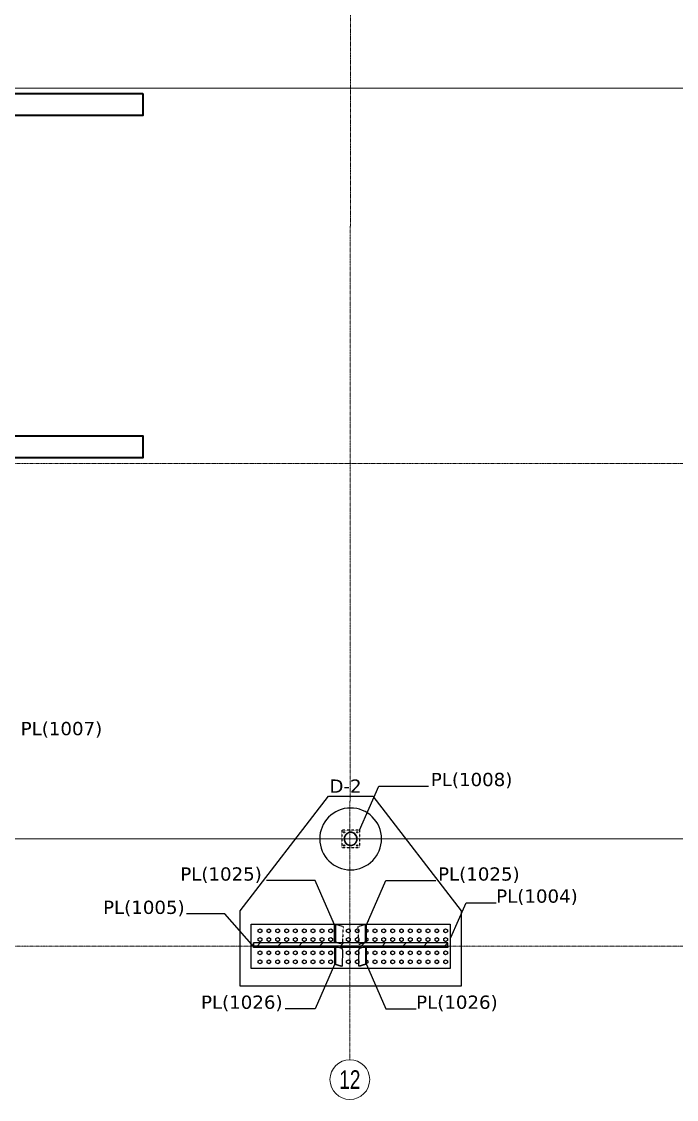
# Model space of a CAD drawing. Header units: millimetres. Extents: x -9024 to 102491, y -15825 to 35267.
# Drawn here: x 51893 to 66716, y -3468 to 20935 of the extents above; entities that cross this region are included whole.
import ezdxf
from ezdxf.enums import TextEntityAlignment as Align

# ---------------------------------------------------------------- set-up
doc = ezdxf.new("R2010")
doc.units = ezdxf.units.MM
doc.linetypes.add('DXK_LINE_DOT2', pattern=[3.9198, 1.9599, -1.9599])
doc.linetypes.add('Grid Line', pattern=[3.33375, 1.905, -0.47625, 0.47625, -0.47625])
doc.layers.add('COTAS', color=8, linetype='Continuous')
doc.layers.add('TEXTO GENERAL', color=3, linetype='Continuous')
for name, color, linetype, lineweight in [('E_EJES', 8, 'Continuous', 9), ('E_EJES-1', 8, 'Grid Line', 9), ('E_MUROS-1', 2, 'Continuous', 35)]:
    doc.layers.add(name, color=color, linetype=linetype, lineweight=lineweight)
doc.styles.add('CNI_COTAS', font='romans.shx', dxfattribs={"width": 0.8})
doc.styles.add('Swis721 LtCn BT_1', font='swisscl.ttf', dxfattribs={"height": 0.42})
doc.styles.add('TEXTO GENERAL', font='verdana.ttf', dxfattribs={"height": 0.9})
doc.dimstyles.new('1.3', dxfattribs={"dimscale": 0, "dimtxt": 25, "dimasz": 100, "dimexe": 4, "dimexo": 4, "dimgap": 9, "dimtad": 1, "dimdec": 0, "dimzin": 4, "dimdsep": 46, "dimtxsty": 'CNI_COTAS', "dimcen": 0, "dimclrd": 256, "dimclrt": 3, "dimadec": 0, "dimazin": 0, "dimtfac": 1, "dimtdec": 0, "dimtmove": 2, "dimatfit": 0, "dimfxl": 0.05, "dimtolj": 1, "dimtzin": 0, "dimarcsym": 0})

# ---------------------------------------------------------------- blocks, each defined once
blk = doc.blocks.new('Grid - CNI_NOMBRE EJES-372759-_26_00m_LOC COLUMNAS Y MUROS PISO 7')
at = {"layer": 'E_EJES'}
blk.add_circle((0, 0), 0.003, dxfattribs=at)
blk = doc.blocks.new('pp')
at = {"layer": 'E_EJES-1'}
blk.add_line((-102350.234, 0), (7665.078, 0), dxfattribs=at)

msp = doc.modelspace()

# ---------------------------------------------------------------- hatches: boundary and pattern name
at = {"linetype": 'Continuous'}
h = msp.add_hatch(dxfattribs=at)
h.set_pattern_fill('', scale=105, style=0, pattern_type=0)
h.set_pattern_definition([(45, (59490.95, 2459.75), (-235.73, 235.73), [])])
h.paths.add_polyline_path([(59493.9, 2430), (59490.9, 2459.8), (59482.3, 2488.4), (59468.2, 2514.7), (59449.2, 2537.8), (59426.1, 2556.8), (59399.7, 2570.9), (59371.1, 2579.6), (59341.4, 2582.5), (59311.6, 2579.6), (59283, 2570.9), (59256.7, 2556.8), (59233.5, 2537.8), (59214.6, 2514.7), (59200.5, 2488.4), (59191.8, 2459.8), (59188.9, 2430), (59191.8, 2400.2), (59200.5, 2371.6), (59214.6, 2345.3), (59233.5, 2322.2), (59256.7, 2303.2), (59283, 2289.1), (59311.6, 2280.4), (59341.4, 2277.5), (59371.1, 2280.4), (59399.7, 2289.1), (59426.1, 2303.2), (59449.2, 2322.2), (59468.2, 2345.3), (59482.3, 2371.6), (59490.9, 2400.2)])
h.paths.add_polyline_path([(59473, 2375.5), (59459.9, 2350.8), (59442.1, 2329.2), (59420.5, 2311.5), (59395.9, 2298.3), (59369.2, 2290.2), (59341.4, 2287.5), (59313.6, 2290.2), (59286.8, 2298.3), (59262.2, 2311.5), (59240.6, 2329.2), (59222.9, 2350.8), (59209.7, 2375.5), (59201.6, 2402.2), (59198.9, 2430), (59201.6, 2457.8), (59209.7, 2484.5), (59222.9, 2509.2), (59240.6, 2530.8), (59262.2, 2548.5), (59286.8, 2561.7), (59313.6, 2569.8), (59341.4, 2572.5), (59369.2, 2569.8), (59395.9, 2561.7), (59420.5, 2548.5), (59442.1, 2530.8), (59459.9, 2509.2), (59473, 2484.5), (59481.1, 2457.8), (59483.9, 2430), (59481.1, 2402.2)])
h = msp.add_hatch(dxfattribs=at)
h.set_pattern_fill('', scale=105, style=0, pattern_type=0)
h.set_pattern_definition([(45, (61539.05, 75.5), (-235.732, 235.732), [])])
h.paths.add_polyline_path([(61541.4, 21.7), (61539.1, 75.5), (57143.7, 75.5), (57141.4, 21.7), (57141.4, 11.3), (61541.4, 11.3)])

# ---------------------------------------------------------------- linework, layer by layer
at = {"color": 2, "linetype": 'Continuous'}
for p, q in [((56841.6, 800), (58841.4, 3397)), ((58841.4, 3397), (59841.4, 3397)), ((59841.4, 3397), (61841.2, 800)), ((56841.6, -900), (56841.6, 800)), ((61841.2, 800), (61841.2, -900)), ((57091.4, -500), (57091.4, 500)), ((57091.4, 500), (61591.4, 500)), ((58979.4, 93), (58979.4, 494.5)), ((58979.4, 494.5), (59005.5, 493.9)), ((59157.2, 448.5), (59005.5, 493.9)), ((59005.5, 92.4), (59005.5, 493.9)), ((59677.3, 493.9), (59525.6, 448.5)), ((59677.3, 493.9), (59703.4, 494.5)), ((59677.3, 92.4), (59677.3, 493.9)), ((59703.4, 93), (59703.4, 494.5)), ((61591.4, 500), (61591.4, -500)), ((57141.4, 75.1), (57143.7, 75.5)), ((57143.7, 75.5), (57141.4, 21.7)), ((57141.4, 21.7), (57141.4, 75.1)), ((57141.4, 21.7), (57141.4, 11.3)), ((57141.4, -31.9), (57141.4, 11.3)), ((57141.4, 11.3), (61541.4, 11.3)), ((61539.1, 75.5), (57143.7, 75.5)), ((59037.9, 75.5), (58979.4, 93)), ((58979.4, 93), (59005.5, 92.4)), ((59061.8, 75.5), (59005.5, 92.4)), ((59157.2, 133.2), (59154.5, 75.5)), ((59528.2, 75.5), (59525.6, 133.2)), ((59677.3, 92.4), (59620.9, 75.5)), ((59703.4, 93), (59644.8, 75.5)), ((59677.3, 92.4), (59703.4, 93)), ((61541.4, 75.1), (61539.1, 75.5)), ((61541.4, 21.7), (61539.1, 75.5)), ((61541.4, 21.7), (61541.4, 75.1)), ((61541.4, 11.3), (61541.4, 21.7)), ((61541.4, 11.3), (61541.4, -31.9)), ((58979.3, -31.9), (57141.4, -31.9)), ((58979.3, -4.4), (58979.2, -404.9)), ((59005.5, -5.1), (58979.3, -4.4)), ((59005.3, -405.5), (59005.5, -5.1)), ((59005.5, -5.1), (59142.5, -45.3)), ((59586, -31.9), (59096.8, -31.9)), ((59142.5, -45.3), (59154, -88.7)), ((59154, -88.7), (59153.2, -448.7)), ((59528.8, -88.7), (59540.3, -45.3)), ((59529.5, -448.7), (59528.8, -88.7)), ((59540.3, -45.3), (59677.3, -5.1)), ((59703.4, -4.4), (59677.3, -5.1)), ((59677.3, -5.1), (59677.4, -405.5)), ((59703.5, -404.9), (59703.4, -4.4)), ((61541.4, -31.9), (59703.4, -31.9)), ((58979.2, -404.9), (59129.3, -448.7)), ((58979.2, -404.9), (59005.3, -405.5)), ((59005.3, -405.5), (59153.2, -448.7)), ((59153.2, -448.7), (59129.3, -448.7)), ((59677.4, -405.5), (59529.5, -448.7)), ((59553.5, -448.7), (59529.5, -448.7)), ((59703.5, -404.9), (59553.5, -448.7)), ((59677.4, -405.5), (59703.5, -404.9)), ((61591.4, -500), (57091.4, -500)), ((61841.2, -900), (56841.6, -900))]:
    msp.add_line(p, q, dxfattribs=at)
at = {"color": 7, "linetype": 'DXK_LINE_DOT2'}
for p, q in [((59541.4, 2630), (59141.4, 2630)), ((59141.4, 2630), (59141.4, 2230)), ((59541.4, 2630), (59541.4, 2230)), ((59541.4, 2230), (59141.4, 2230)), ((57091.4, -500), (57091.4, 500)), ((57091.4, 500), (61591.4, 500)), ((61591.4, 500), (61591.4, -500)), ((59171.5, 444.2), (59157.2, 448.5)), ((59171.5, 444.2), (59157.2, 133.2)), ((59525.6, 448.5), (59511.2, 444.2)), ((59525.6, 133.2), (59511.2, 444.2)), ((59129.4, 48.2), (59037.9, 75.5)), ((59153.3, 48.2), (59061.8, 75.5)), ((59153.3, 48.2), (59129.4, 48.2)), ((59154.5, 75.5), (59153.3, 48.2)), ((59529.5, 48.2), (59528.2, 75.5)), ((59620.9, 75.5), (59529.5, 48.2)), ((59529.5, 48.2), (59553.4, 48.2)), ((59644.8, 75.5), (59553.4, 48.2)), ((59096.8, -31.9), (58979.3, -31.9)), ((59703.4, -31.9), (59586, -31.9)), ((61591.4, -500), (57091.4, -500))]:
    msp.add_line(p, q, dxfattribs=at)
at = {"color": 7, "linetype": 'Continuous'}
for p, q in [((59175.8, 2580), (59183.6, 2593.5)), ((59183.6, 2566.5), (59175.8, 2580)), ((59183.6, 2593.5), (59199.2, 2593.5)), ((59199.2, 2566.5), (59183.6, 2566.5)), ((59199.2, 2593.5), (59207, 2580)), ((59207, 2580), (59199.2, 2566.5)), ((59475.8, 2580), (59483.6, 2593.5)), ((59483.6, 2566.5), (59475.8, 2580)), ((59483.6, 2593.5), (59499.2, 2593.5)), ((59499.2, 2566.5), (59483.6, 2566.5)), ((59499.2, 2593.5), (59507, 2580)), ((59507, 2580), (59499.2, 2566.5)), ((59175.8, 2280), (59183.6, 2293.5)), ((59183.6, 2266.5), (59175.8, 2280)), ((59183.6, 2293.5), (59199.2, 2293.5)), ((59199.2, 2266.5), (59183.6, 2266.5)), ((59199.2, 2293.5), (59207, 2280)), ((59207, 2280), (59199.2, 2266.5)), ((59475.8, 2280), (59483.6, 2293.5)), ((59483.6, 2266.5), (59475.8, 2280)), ((59483.6, 2293.5), (59499.2, 2293.5)), ((59499.2, 2266.5), (59483.6, 2266.5)), ((59499.2, 2293.5), (59507, 2280)), ((59507, 2280), (59499.2, 2266.5)), ((57251.4, 373.1), (57291.4, 396.2)), ((57251.4, 326.9), (57251.4, 373.1)), ((57291.4, 303.8), (57251.4, 326.9)), ((57291.4, 396.2), (57331.4, 373.1)), ((57331.4, 326.9), (57291.4, 303.8)), ((57331.4, 373.1), (57331.4, 326.9)), ((57451.4, 373.1), (57491.4, 396.2)), ((57451.4, 326.9), (57451.4, 373.1)), ((57491.4, 303.8), (57451.4, 326.9)), ((57491.4, 396.2), (57531.4, 373.1)), ((57531.4, 326.9), (57491.4, 303.8)), ((57531.4, 373.1), (57531.4, 326.9)), ((57651.4, 373.1), (57691.4, 396.2)), ((57651.4, 326.9), (57651.4, 373.1)), ((57691.4, 303.8), (57651.4, 326.9)), ((57691.4, 396.2), (57731.4, 373.1)), ((57731.4, 326.9), (57691.4, 303.8)), ((57731.4, 373.1), (57731.4, 326.9)), ((57851.4, 373.1), (57891.4, 396.2)), ((57851.4, 326.9), (57851.4, 373.1)), ((57891.4, 303.8), (57851.4, 326.9)), ((57891.4, 396.2), (57931.4, 373.1)), ((57931.4, 326.9), (57891.4, 303.8)), ((57931.4, 373.1), (57931.4, 326.9)), ((58051.4, 373.1), (58091.4, 396.2)), ((58051.4, 326.9), (58051.4, 373.1)), ((58091.4, 303.8), (58051.4, 326.9)), ((58091.4, 396.2), (58131.4, 373.1)), ((58131.4, 326.9), (58091.4, 303.8)), ((58131.4, 373.1), (58131.4, 326.9)), ((58251.4, 373.1), (58291.4, 396.2)), ((58251.4, 326.9), (58251.4, 373.1)), ((58291.4, 303.8), (58251.4, 326.9)), ((58291.4, 396.2), (58331.4, 373.1)), ((58331.4, 326.9), (58291.4, 303.8)), ((58331.4, 373.1), (58331.4, 326.9)), ((58451.4, 373.1), (58491.4, 396.2)), ((58451.4, 326.9), (58451.4, 373.1)), ((58491.4, 303.8), (58451.4, 326.9)), ((58491.4, 396.2), (58531.4, 373.1)), ((58531.4, 326.9), (58491.4, 303.8)), ((58531.4, 373.1), (58531.4, 326.9)), ((58651.4, 373.1), (58691.4, 396.2)), ((58651.4, 326.9), (58651.4, 373.1)), ((58691.4, 303.8), (58651.4, 326.9)), ((58691.4, 396.2), (58731.4, 373.1)), ((58731.4, 326.9), (58691.4, 303.8)), ((58731.4, 373.1), (58731.4, 326.9)), ((58851.4, 373.1), (58891.4, 396.2)), ((58851.4, 326.9), (58851.4, 373.1)), ((58891.4, 303.8), (58851.4, 326.9)), ((58891.4, 396.2), (58931.4, 373.1)), ((58931.4, 326.9), (58891.4, 303.8)), ((58931.4, 373.1), (58931.4, 326.9)), ((59251.4, 373.1), (59291.4, 396.2)), ((59251.4, 326.9), (59251.4, 373.1)), ((59291.4, 303.8), (59251.4, 326.9)), ((59291.4, 396.2), (59331.4, 373.1)), ((59331.4, 326.9), (59291.4, 303.8)), ((59331.4, 373.1), (59331.4, 326.9)), ((59451.4, 373.1), (59491.4, 396.2)), ((59451.4, 326.9), (59451.4, 373.1)), ((59491.4, 303.8), (59451.4, 326.9)), ((59531.4, 373.1), (59491.4, 396.2)), ((59531.4, 326.9), (59491.4, 303.8)), ((59531.4, 326.9), (59531.4, 373.1)), ((59703.4, 389.2), (59731.4, 373.1)), ((59731.4, 326.9), (59703.4, 310.8)), ((59731.4, 373.1), (59731.4, 326.9)), ((59851.4, 373.1), (59891.4, 396.2)), ((59851.4, 326.9), (59851.4, 373.1)), ((59891.4, 303.8), (59851.4, 326.9)), ((59891.4, 396.2), (59931.4, 373.1)), ((59931.4, 326.9), (59891.4, 303.8)), ((59931.4, 373.1), (59931.4, 326.9)), ((60051.4, 373.1), (60091.4, 396.2)), ((60051.4, 326.9), (60051.4, 373.1)), ((60091.4, 303.8), (60051.4, 326.9)), ((60091.4, 396.2), (60131.4, 373.1)), ((60131.4, 326.9), (60091.4, 303.8)), ((60131.4, 373.1), (60131.4, 326.9)), ((60251.4, 373.1), (60291.4, 396.2)), ((60251.4, 326.9), (60251.4, 373.1)), ((60291.4, 303.8), (60251.4, 326.9)), ((60291.4, 396.2), (60331.4, 373.1)), ((60331.4, 326.9), (60291.4, 303.8)), ((60331.4, 373.1), (60331.4, 326.9)), ((60451.4, 373.1), (60491.4, 396.2)), ((60451.4, 326.9), (60451.4, 373.1)), ((60491.4, 303.8), (60451.4, 326.9)), ((60491.4, 396.2), (60531.4, 373.1)), ((60531.4, 326.9), (60491.4, 303.8)), ((60531.4, 373.1), (60531.4, 326.9)), ((60651.4, 373.1), (60691.4, 396.2)), ((60651.4, 326.9), (60651.4, 373.1)), ((60691.4, 303.8), (60651.4, 326.9)), ((60691.4, 396.2), (60731.4, 373.1)), ((60731.4, 326.9), (60691.4, 303.8)), ((60731.4, 373.1), (60731.4, 326.9)), ((60851.4, 373.1), (60891.4, 396.2)), ((60851.4, 326.9), (60851.4, 373.1)), ((60891.4, 303.8), (60851.4, 326.9)), ((60891.4, 396.2), (60931.4, 373.1)), ((60931.4, 326.9), (60891.4, 303.8)), ((60931.4, 373.1), (60931.4, 326.9)), ((61051.4, 373.1), (61091.4, 396.2)), ((61051.4, 326.9), (61051.4, 373.1)), ((61091.4, 303.8), (61051.4, 326.9)), ((61091.4, 396.2), (61131.4, 373.1)), ((61131.4, 326.9), (61091.4, 303.8)), ((61131.4, 373.1), (61131.4, 326.9)), ((61251.4, 373.1), (61291.4, 396.2)), ((61251.4, 326.9), (61251.4, 373.1)), ((61291.4, 303.8), (61251.4, 326.9)), ((61291.4, 396.2), (61331.4, 373.1)), ((61331.4, 326.9), (61291.4, 303.8)), ((61331.4, 373.1), (61331.4, 326.9)), ((61451.4, 373.1), (61491.4, 396.2)), ((61451.4, 326.9), (61451.4, 373.1)), ((61491.4, 303.8), (61451.4, 326.9)), ((61491.4, 396.2), (61531.4, 373.1)), ((61531.4, 326.9), (61491.4, 303.8)), ((61531.4, 373.1), (61531.4, 326.9)), ((57251.4, 173.1), (57291.4, 196.2)), ((57251.4, 126.9), (57251.4, 173.1)), ((57291.4, 103.8), (57251.4, 126.9)), ((57291.4, 196.2), (57331.4, 173.1)), ((57331.4, 126.9), (57291.4, 103.8)), ((57331.4, 173.1), (57331.4, 126.9)), ((57451.4, 173.1), (57491.4, 196.2)), ((57451.4, 126.9), (57451.4, 173.1)), ((57491.4, 103.8), (57451.4, 126.9)), ((57491.4, 196.2), (57531.4, 173.1)), ((57531.4, 126.9), (57491.4, 103.8)), ((57531.4, 173.1), (57531.4, 126.9)), ((57651.4, 173.1), (57691.4, 196.2)), ((57651.4, 126.9), (57651.4, 173.1)), ((57691.4, 103.8), (57651.4, 126.9)), ((57691.4, 196.2), (57731.4, 173.1)), ((57731.4, 126.9), (57691.4, 103.8)), ((57731.4, 173.1), (57731.4, 126.9)), ((57851.4, 173.1), (57891.4, 196.2)), ((57851.4, 126.9), (57851.4, 173.1)), ((57891.4, 103.8), (57851.4, 126.9)), ((57891.4, 196.2), (57931.4, 173.1)), ((57931.4, 126.9), (57891.4, 103.8)), ((57931.4, 173.1), (57931.4, 126.9)), ((58051.4, 173.1), (58091.4, 196.2)), ((58051.4, 126.9), (58051.4, 173.1)), ((58091.4, 103.8), (58051.4, 126.9)), ((58091.4, 196.2), (58131.4, 173.1)), ((58131.4, 126.9), (58091.4, 103.8)), ((58131.4, 173.1), (58131.4, 126.9)), ((58251.4, 173.1), (58291.4, 196.2)), ((58251.4, 126.9), (58251.4, 173.1)), ((58291.4, 103.8), (58251.4, 126.9)), ((58291.4, 196.2), (58331.4, 173.1)), ((58331.4, 126.9), (58291.4, 103.8)), ((58331.4, 173.1), (58331.4, 126.9)), ((58451.4, 173.1), (58491.4, 196.2)), ((58451.4, 126.9), (58451.4, 173.1)), ((58491.4, 103.8), (58451.4, 126.9)), ((58491.4, 196.2), (58531.4, 173.1)), ((58531.4, 126.9), (58491.4, 103.8)), ((58531.4, 173.1), (58531.4, 126.9)), ((58651.4, 173.1), (58691.4, 196.2)), ((58651.4, 126.9), (58651.4, 173.1)), ((58691.4, 103.8), (58651.4, 126.9)), ((58691.4, 196.2), (58731.4, 173.1)), ((58731.4, 126.9), (58691.4, 103.8)), ((58731.4, 173.1), (58731.4, 126.9)), ((58851.4, 173.1), (58891.4, 196.2)), ((58851.4, 126.9), (58851.4, 173.1)), ((58891.4, 103.8), (58851.4, 126.9)), ((58891.4, 196.2), (58931.4, 173.1)), ((58931.4, 126.9), (58891.4, 103.8)), ((58931.4, 173.1), (58931.4, 126.9)), ((59251.4, 173.1), (59291.4, 196.2)), ((59251.4, 126.9), (59251.4, 173.1)), ((59291.4, 103.8), (59251.4, 126.9)), ((59291.4, 196.2), (59331.4, 173.1)), ((59331.4, 126.9), (59291.4, 103.8)), ((59331.4, 173.1), (59331.4, 126.9)), ((59451.4, 173.1), (59491.4, 196.2)), ((59451.4, 126.9), (59451.4, 173.1)), ((59491.4, 103.8), (59451.4, 126.9)), ((59531.4, 173.1), (59491.4, 196.2)), ((59531.4, 126.9), (59491.4, 103.8)), ((59531.4, 126.9), (59531.4, 173.1)), ((59703.4, 189.2), (59731.4, 173.1)), ((59731.4, 126.9), (59703.4, 110.8)), ((59731.4, 173.1), (59731.4, 126.9)), ((59851.4, 173.1), (59891.4, 196.2)), ((59851.4, 126.9), (59851.4, 173.1)), ((59891.4, 103.8), (59851.4, 126.9)), ((59891.4, 196.2), (59931.4, 173.1)), ((59931.4, 126.9), (59891.4, 103.8)), ((59931.4, 173.1), (59931.4, 126.9)), ((60051.4, 173.1), (60091.4, 196.2)), ((60051.4, 126.9), (60051.4, 173.1)), ((60091.4, 103.8), (60051.4, 126.9)), ((60091.4, 196.2), (60131.4, 173.1)), ((60131.4, 126.9), (60091.4, 103.8)), ((60131.4, 173.1), (60131.4, 126.9)), ((60251.4, 173.1), (60291.4, 196.2)), ((60251.4, 126.9), (60251.4, 173.1)), ((60291.4, 103.8), (60251.4, 126.9)), ((60291.4, 196.2), (60331.4, 173.1)), ((60331.4, 126.9), (60291.4, 103.8)), ((60331.4, 173.1), (60331.4, 126.9)), ((60451.4, 173.1), (60491.4, 196.2)), ((60451.4, 126.9), (60451.4, 173.1)), ((60491.4, 103.8), (60451.4, 126.9)), ((60491.4, 196.2), (60531.4, 173.1)), ((60531.4, 126.9), (60491.4, 103.8)), ((60531.4, 173.1), (60531.4, 126.9)), ((60651.4, 173.1), (60691.4, 196.2)), ((60651.4, 126.9), (60651.4, 173.1)), ((60691.4, 103.8), (60651.4, 126.9)), ((60691.4, 196.2), (60731.4, 173.1)), ((60731.4, 126.9), (60691.4, 103.8)), ((60731.4, 173.1), (60731.4, 126.9)), ((60851.4, 173.1), (60891.4, 196.2)), ((60851.4, 126.9), (60851.4, 173.1)), ((60891.4, 103.8), (60851.4, 126.9)), ((60891.4, 196.2), (60931.4, 173.1)), ((60931.4, 126.9), (60891.4, 103.8)), ((60931.4, 173.1), (60931.4, 126.9)), ((61051.4, 173.1), (61091.4, 196.2)), ((61051.4, 126.9), (61051.4, 173.1)), ((61091.4, 103.8), (61051.4, 126.9)), ((61091.4, 196.2), (61131.4, 173.1)), ((61131.4, 126.9), (61091.4, 103.8)), ((61131.4, 173.1), (61131.4, 126.9)), ((61251.4, 173.1), (61291.4, 196.2)), ((61251.4, 126.9), (61251.4, 173.1)), ((61291.4, 103.8), (61251.4, 126.9)), ((61291.4, 196.2), (61331.4, 173.1)), ((61331.4, 126.9), (61291.4, 103.8)), ((61331.4, 173.1), (61331.4, 126.9)), ((61451.4, 173.1), (61491.4, 196.2)), ((61451.4, 126.9), (61451.4, 173.1)), ((61491.4, 103.8), (61451.4, 126.9)), ((61491.4, 196.2), (61531.4, 173.1)), ((61531.4, 126.9), (61491.4, 103.8)), ((61531.4, 173.1), (61531.4, 126.9)), ((57251.4, -126.9), (57291.4, -103.8)), ((57251.4, -173.1), (57251.4, -126.9)), ((57291.4, -196.2), (57251.4, -173.1)), ((57291.4, -103.8), (57331.4, -126.9)), ((57331.4, -173.1), (57291.4, -196.2)), ((57331.4, -126.9), (57331.4, -173.1)), ((57451.4, -126.9), (57491.4, -103.8)), ((57451.4, -173.1), (57451.4, -126.9)), ((57491.4, -196.2), (57451.4, -173.1)), ((57491.4, -103.8), (57531.4, -126.9)), ((57531.4, -173.1), (57491.4, -196.2)), ((57531.4, -126.9), (57531.4, -173.1)), ((57651.4, -126.9), (57691.4, -103.8)), ((57651.4, -173.1), (57651.4, -126.9)), ((57691.4, -196.2), (57651.4, -173.1)), ((57691.4, -103.8), (57731.4, -126.9)), ((57731.4, -173.1), (57691.4, -196.2)), ((57731.4, -126.9), (57731.4, -173.1)), ((57851.4, -126.9), (57891.4, -103.8)), ((57851.4, -173.1), (57851.4, -126.9)), ((57891.4, -196.2), (57851.4, -173.1)), ((57891.4, -103.8), (57931.4, -126.9)), ((57931.4, -173.1), (57891.4, -196.2)), ((57931.4, -126.9), (57931.4, -173.1)), ((58051.4, -126.9), (58091.4, -103.8)), ((58051.4, -173.1), (58051.4, -126.9)), ((58091.4, -196.2), (58051.4, -173.1)), ((58091.4, -103.8), (58131.4, -126.9)), ((58131.4, -173.1), (58091.4, -196.2)), ((58131.4, -126.9), (58131.4, -173.1)), ((58251.4, -126.9), (58291.4, -103.8)), ((58251.4, -173.1), (58251.4, -126.9)), ((58291.4, -196.2), (58251.4, -173.1)), ((58291.4, -103.8), (58331.4, -126.9)), ((58331.4, -173.1), (58291.4, -196.2)), ((58331.4, -126.9), (58331.4, -173.1)), ((58451.4, -126.9), (58491.4, -103.8)), ((58451.4, -173.1), (58451.4, -126.9)), ((58491.4, -196.2), (58451.4, -173.1)), ((58491.4, -103.8), (58531.4, -126.9)), ((58531.4, -173.1), (58491.4, -196.2)), ((58531.4, -126.9), (58531.4, -173.1)), ((58651.4, -126.9), (58691.4, -103.8)), ((58651.4, -173.1), (58651.4, -126.9)), ((58691.4, -196.2), (58651.4, -173.1)), ((58691.4, -103.8), (58731.4, -126.9)), ((58731.4, -173.1), (58691.4, -196.2)), ((58731.4, -126.9), (58731.4, -173.1)), ((58851.4, -126.9), (58891.4, -103.8)), ((58851.4, -173.1), (58851.4, -126.9)), ((58891.4, -196.2), (58851.4, -173.1)), ((58891.4, -103.8), (58931.4, -126.9)), ((58931.4, -173.1), (58891.4, -196.2)), ((58931.4, -126.9), (58931.4, -173.1)), ((59251.4, -126.9), (59291.4, -103.8)), ((59251.4, -173.1), (59251.4, -126.9)), ((59291.4, -196.2), (59251.4, -173.1)), ((59291.4, -103.8), (59331.4, -126.9)), ((59331.4, -173.1), (59291.4, -196.2)), ((59331.4, -126.9), (59331.4, -173.1)), ((59451.4, -126.9), (59491.4, -103.8)), ((59451.4, -173.1), (59451.4, -126.9)), ((59491.4, -196.2), (59451.4, -173.1)), ((59531.4, -126.9), (59491.4, -103.8)), ((59531.4, -173.1), (59491.4, -196.2)), ((59531.4, -173.1), (59531.4, -126.9)), ((59703.5, -110.8), (59731.4, -126.9)), ((59731.4, -173.1), (59703.5, -189.2)), ((59731.4, -126.9), (59731.4, -173.1)), ((59851.4, -126.9), (59891.4, -103.8)), ((59851.4, -173.1), (59851.4, -126.9)), ((59891.4, -196.2), (59851.4, -173.1)), ((59891.4, -103.8), (59931.4, -126.9)), ((59931.4, -173.1), (59891.4, -196.2)), ((59931.4, -126.9), (59931.4, -173.1)), ((60051.4, -126.9), (60091.4, -103.8)), ((60051.4, -173.1), (60051.4, -126.9)), ((60091.4, -196.2), (60051.4, -173.1)), ((60091.4, -103.8), (60131.4, -126.9)), ((60131.4, -173.1), (60091.4, -196.2)), ((60131.4, -126.9), (60131.4, -173.1)), ((60251.4, -126.9), (60291.4, -103.8)), ((60251.4, -173.1), (60251.4, -126.9)), ((60291.4, -196.2), (60251.4, -173.1)), ((60291.4, -103.8), (60331.4, -126.9)), ((60331.4, -173.1), (60291.4, -196.2)), ((60331.4, -126.9), (60331.4, -173.1)), ((60451.4, -126.9), (60491.4, -103.8)), ((60451.4, -173.1), (60451.4, -126.9)), ((60491.4, -196.2), (60451.4, -173.1)), ((60491.4, -103.8), (60531.4, -126.9)), ((60531.4, -173.1), (60491.4, -196.2)), ((60531.4, -126.9), (60531.4, -173.1)), ((60651.4, -126.9), (60691.4, -103.8)), ((60651.4, -173.1), (60651.4, -126.9)), ((60691.4, -196.2), (60651.4, -173.1)), ((60691.4, -103.8), (60731.4, -126.9)), ((60731.4, -173.1), (60691.4, -196.2)), ((60731.4, -126.9), (60731.4, -173.1)), ((60851.4, -126.9), (60891.4, -103.8)), ((60851.4, -173.1), (60851.4, -126.9)), ((60891.4, -196.2), (60851.4, -173.1)), ((60891.4, -103.8), (60931.4, -126.9)), ((60931.4, -173.1), (60891.4, -196.2)), ((60931.4, -126.9), (60931.4, -173.1)), ((61051.4, -126.9), (61091.4, -103.8)), ((61051.4, -173.1), (61051.4, -126.9)), ((61091.4, -196.2), (61051.4, -173.1)), ((61091.4, -103.8), (61131.4, -126.9)), ((61131.4, -173.1), (61091.4, -196.2)), ((61131.4, -126.9), (61131.4, -173.1)), ((61251.4, -126.9), (61291.4, -103.8)), ((61251.4, -173.1), (61251.4, -126.9)), ((61291.4, -196.2), (61251.4, -173.1)), ((61291.4, -103.8), (61331.4, -126.9)), ((61331.4, -173.1), (61291.4, -196.2)), ((61331.4, -126.9), (61331.4, -173.1)), ((61451.4, -126.9), (61491.4, -103.8)), ((61451.4, -173.1), (61451.4, -126.9)), ((61491.4, -196.2), (61451.4, -173.1)), ((61491.4, -103.8), (61531.4, -126.9)), ((61531.4, -173.1), (61491.4, -196.2)), ((61531.4, -126.9), (61531.4, -173.1)), ((57251.4, -326.9), (57291.4, -303.8)), ((57251.4, -373.1), (57251.4, -326.9)), ((57291.4, -396.2), (57251.4, -373.1)), ((57291.4, -303.8), (57331.4, -326.9)), ((57331.4, -373.1), (57291.4, -396.2)), ((57331.4, -326.9), (57331.4, -373.1)), ((57451.4, -326.9), (57491.4, -303.8)), ((57451.4, -373.1), (57451.4, -326.9)), ((57491.4, -396.2), (57451.4, -373.1)), ((57491.4, -303.8), (57531.4, -326.9)), ((57531.4, -373.1), (57491.4, -396.2)), ((57531.4, -326.9), (57531.4, -373.1)), ((57651.4, -326.9), (57691.4, -303.8)), ((57651.4, -373.1), (57651.4, -326.9)), ((57691.4, -396.2), (57651.4, -373.1)), ((57691.4, -303.8), (57731.4, -326.9)), ((57731.4, -373.1), (57691.4, -396.2)), ((57731.4, -326.9), (57731.4, -373.1)), ((57851.4, -326.9), (57891.4, -303.8)), ((57851.4, -373.1), (57851.4, -326.9)), ((57891.4, -396.2), (57851.4, -373.1)), ((57891.4, -303.8), (57931.4, -326.9)), ((57931.4, -373.1), (57891.4, -396.2)), ((57931.4, -326.9), (57931.4, -373.1)), ((58051.4, -326.9), (58091.4, -303.8)), ((58051.4, -373.1), (58051.4, -326.9)), ((58091.4, -396.2), (58051.4, -373.1)), ((58091.4, -303.8), (58131.4, -326.9)), ((58131.4, -373.1), (58091.4, -396.2)), ((58131.4, -326.9), (58131.4, -373.1)), ((58251.4, -326.9), (58291.4, -303.8)), ((58251.4, -373.1), (58251.4, -326.9)), ((58291.4, -396.2), (58251.4, -373.1)), ((58291.4, -303.8), (58331.4, -326.9)), ((58331.4, -373.1), (58291.4, -396.2)), ((58331.4, -326.9), (58331.4, -373.1)), ((58451.4, -326.9), (58491.4, -303.8)), ((58451.4, -373.1), (58451.4, -326.9)), ((58491.4, -396.2), (58451.4, -373.1)), ((58491.4, -303.8), (58531.4, -326.9)), ((58531.4, -373.1), (58491.4, -396.2)), ((58531.4, -326.9), (58531.4, -373.1)), ((58651.4, -326.9), (58691.4, -303.8)), ((58651.4, -373.1), (58651.4, -326.9)), ((58691.4, -396.2), (58651.4, -373.1)), ((58691.4, -303.8), (58731.4, -326.9)), ((58731.4, -373.1), (58691.4, -396.2)), ((58731.4, -326.9), (58731.4, -373.1)), ((58851.4, -326.9), (58891.4, -303.8)), ((58851.4, -373.1), (58851.4, -326.9)), ((58891.4, -396.2), (58851.4, -373.1)), ((58891.4, -303.8), (58931.4, -326.9)), ((58931.4, -373.1), (58891.4, -396.2)), ((58931.4, -326.9), (58931.4, -373.1)), ((59251.4, -326.9), (59291.4, -303.8)), ((59251.4, -373.1), (59251.4, -326.9)), ((59291.4, -396.2), (59251.4, -373.1)), ((59291.4, -303.8), (59331.4, -326.9)), ((59331.4, -373.1), (59291.4, -396.2)), ((59331.4, -326.9), (59331.4, -373.1)), ((59451.4, -326.9), (59491.4, -303.8)), ((59451.4, -373.1), (59451.4, -326.9)), ((59491.4, -396.2), (59451.4, -373.1)), ((59531.4, -326.9), (59491.4, -303.8)), ((59531.4, -373.1), (59491.4, -396.2)), ((59531.4, -373.1), (59531.4, -326.9)), ((59703.5, -310.8), (59731.4, -326.9)), ((59731.4, -373.1), (59703.5, -389.2)), ((59731.4, -326.9), (59731.4, -373.1)), ((59851.4, -326.9), (59891.4, -303.8)), ((59851.4, -373.1), (59851.4, -326.9)), ((59891.4, -396.2), (59851.4, -373.1)), ((59891.4, -303.8), (59931.4, -326.9)), ((59931.4, -373.1), (59891.4, -396.2)), ((59931.4, -326.9), (59931.4, -373.1)), ((60051.4, -326.9), (60091.4, -303.8)), ((60051.4, -373.1), (60051.4, -326.9)), ((60091.4, -396.2), (60051.4, -373.1)), ((60091.4, -303.8), (60131.4, -326.9)), ((60131.4, -373.1), (60091.4, -396.2)), ((60131.4, -326.9), (60131.4, -373.1)), ((60251.4, -326.9), (60291.4, -303.8)), ((60251.4, -373.1), (60251.4, -326.9)), ((60291.4, -396.2), (60251.4, -373.1)), ((60291.4, -303.8), (60331.4, -326.9)), ((60331.4, -373.1), (60291.4, -396.2)), ((60331.4, -326.9), (60331.4, -373.1)), ((60451.4, -326.9), (60491.4, -303.8)), ((60451.4, -373.1), (60451.4, -326.9)), ((60491.4, -396.2), (60451.4, -373.1)), ((60491.4, -303.8), (60531.4, -326.9)), ((60531.4, -373.1), (60491.4, -396.2)), ((60531.4, -326.9), (60531.4, -373.1)), ((60651.4, -326.9), (60691.4, -303.8)), ((60651.4, -373.1), (60651.4, -326.9)), ((60691.4, -396.2), (60651.4, -373.1)), ((60691.4, -303.8), (60731.4, -326.9)), ((60731.4, -373.1), (60691.4, -396.2)), ((60731.4, -326.9), (60731.4, -373.1)), ((60851.4, -326.9), (60891.4, -303.8)), ((60851.4, -373.1), (60851.4, -326.9)), ((60891.4, -396.2), (60851.4, -373.1)), ((60891.4, -303.8), (60931.4, -326.9)), ((60931.4, -373.1), (60891.4, -396.2)), ((60931.4, -326.9), (60931.4, -373.1)), ((61051.4, -326.9), (61091.4, -303.8)), ((61051.4, -373.1), (61051.4, -326.9)), ((61091.4, -396.2), (61051.4, -373.1)), ((61091.4, -303.8), (61131.4, -326.9)), ((61131.4, -373.1), (61091.4, -396.2)), ((61131.4, -326.9), (61131.4, -373.1)), ((61251.4, -326.9), (61291.4, -303.8)), ((61251.4, -373.1), (61251.4, -326.9)), ((61291.4, -396.2), (61251.4, -373.1)), ((61291.4, -303.8), (61331.4, -326.9)), ((61331.4, -373.1), (61291.4, -396.2)), ((61331.4, -326.9), (61331.4, -373.1)), ((61451.4, -326.9), (61491.4, -303.8)), ((61451.4, -373.1), (61451.4, -326.9)), ((61491.4, -396.2), (61451.4, -373.1)), ((61491.4, -303.8), (61531.4, -326.9)), ((61531.4, -373.1), (61491.4, -396.2)), ((61531.4, -326.9), (61531.4, -373.1))]:
    msp.add_line(p, q, dxfattribs=at)
at = {"color": 2, "linetype": 'Continuous'}
for radius, start, end in [(700, 6, 186), (700, 186, 6), (152.5, 11.25, 191.25), (152.5, 191.25, 11.25), (142.5, 168.75, 348.75), (142.5, 348.75, 168.75)]:
    msp.add_arc((59341.4, 2430), radius, start, end, dxfattribs=at)
at = {"layer": 'E_EJES-1'}
for p, q in [((59323.7, -2568.2), (59344.7, 33650.2)), ((0, 19430), (101591.4, 19430)), ((5880.1, 19430), (95592.3, 19430)), ((0, 10930), (101591.4, 10930)), ((0, 10930), (95592.3, 10930)), ((0, 2430), (101591.4, 2430)), ((0, 0), (101591.4, 0))]:
    msp.add_line(p, q, dxfattribs=at)
at = {"layer": 'E_MUROS-1'}
msp.add_lwpolyline([(54641.6, 19305.2), (54641.6, 18805.2), (51041.6, 18805.2), (51041.6, 11555.2), (54641.6, 11555.2), (54641.6, 11055.2), (47041.6, 11055.2), (47041.6, 11555.2), (50641.6, 11555.2), (50641.6, 18805.2), (47041.6, 18805.2), (47041.6, 19305.2)], close=True, dxfattribs=at)

# ---------------------------------------------------------------- block references
at = {"layer": 'COTAS'}
msp.add_blockref('pp', (93326.6, 2430), dxfattribs=at)
at = {"layer": 'E_EJES', "xscale": 150000.000000001, "yscale": 150000.000000001, "zscale": 150000.000000001}
msp.add_blockref('Grid - CNI_NOMBRE EJES-372759-_26_00m_LOC COLUMNAS Y MUROS PISO 7', (59323.7, -3018.2), dxfattribs=at)

# ---------------------------------------------------------------- texts
at = {"layer": 'E_EJES', "style": 'Swis721 LtCn BT_1'}
msp.add_text('12', height=420, dxfattribs=at).set_placement((59323.7, -3018.2), align=Align.MIDDLE_CENTER)
at = {"layer": 'TEXTO GENERAL', "color": 3, "style": 'TEXTO GENERAL'}
for s, p in [('PL(1007)', (51872.8, 4778.5)), ('PL(1008)', (61156.4, 3626)), ('PL(1025)', (55485.3, 1486.1)), ('PL(1025)', (61320.8, 1486.1)), ('PL(1004)', (62636.1, 986.2)), ('PL(1005)', (53738.1, 731.8)), ('PL(1026)', (55954.8, -1416.2)), ('PL(1026)', (60824.2, -1416.2))]:
    msp.add_text(s, height=300, dxfattribs=at).set_placement(p)
msp.add_text('D-2', height=300, dxfattribs=at).set_placement((59225.2, 3625.9), align=Align.MIDDLE_CENTER)

# ---------------------------------------------------------------- leaders
at = {"layer": 'COTAS'}
for points in [[(59539, 2624.5), (59976.5, 3625.2), (61106.6, 3626)], [(58979.4, 484.7), (58541.8, 1485.3), (57434, 1486.1)], [(59703.4, 484.7), (60141, 1485.3), (61271, 1486.1)], [(61607.3, 197.9), (61953.1, 986.2), (62636.1, 986.2)], [(57157.3, -22.4), (56495.5, 731.8), (55625.4, 731.8)], [(58979.2, -414.7), (58541.6, -1415.4), (57858.6, -1416.2)], [(59703.5, -414.7), (60141.1, -1415.4), (60824.2, -1416.2)]]:
    msp.add_leader(points, dimstyle='1.3', override={"dimscale": 1}, dxfattribs=at)

doc.saveas('drawing.dxf')
